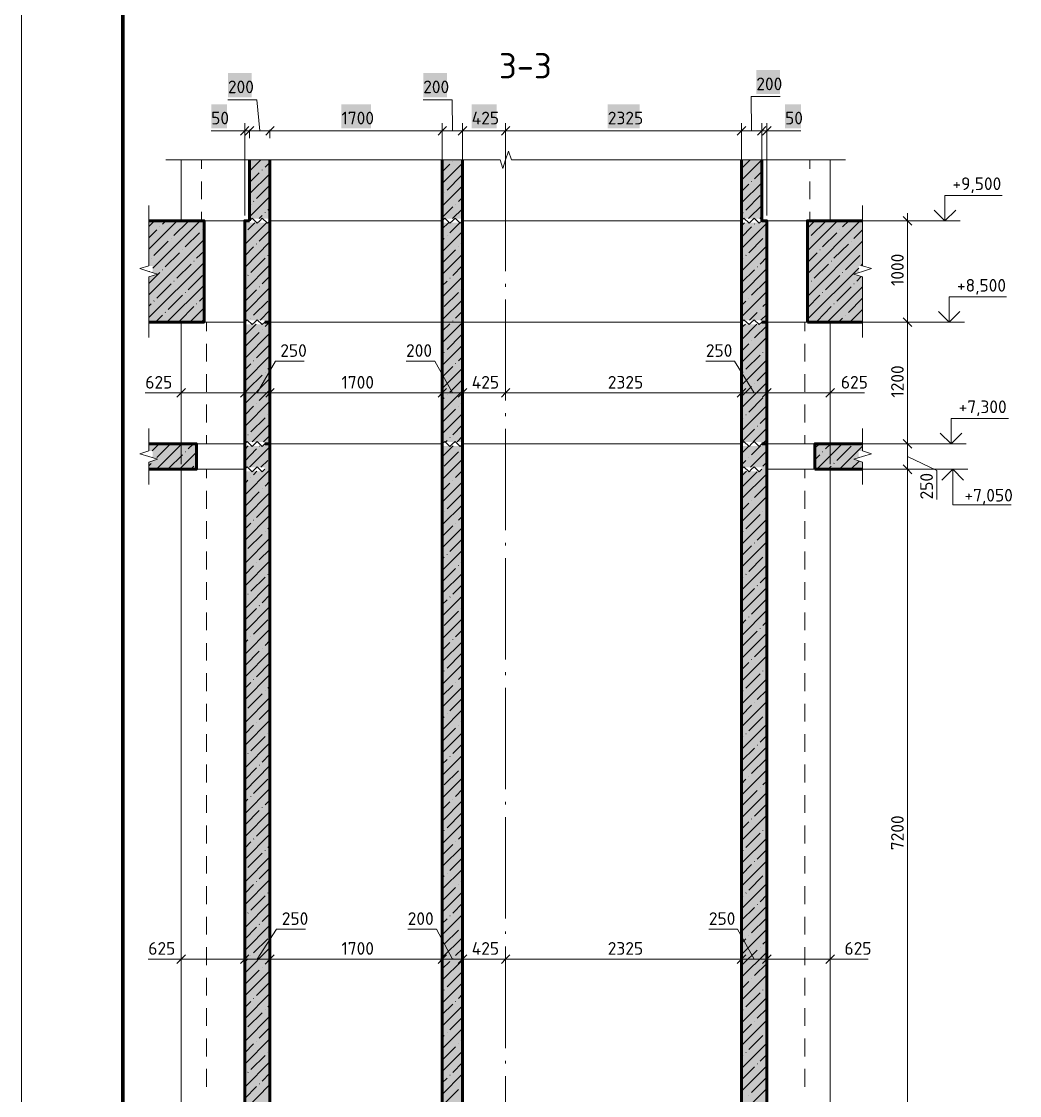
# Model space of a CAD drawing. Header units: millimetres. Extents: x -7003 to 53088, y -45042 to 39047.
# Drawn here: x -7003 to 12682, y -25568 to -4392 of the extents above; entities that cross this region are included whole.
import ezdxf

# ---------------------------------------------------------------- set-up
doc = ezdxf.new("R2010")
doc.units = ezdxf.units.MM
doc.styles.add('PDF ISOCPEUR', font='isocpeur.ttf')

msp = doc.modelspace()

# ---------------------------------------------------------------- hatches: boundary and pattern name
at = {"true_color": 0xffffff, "transparency": 33554559}
h = msp.add_hatch(color=7, dxfattribs=at)
h.paths.add_polyline_path([(-4476, -9423), (-4493, -9427), (-4493, -10321), (-3401, -10321), (-3401, -8323), (-4493, -8323), (-4493, -9212), (-4412, -9212), (-4412, -9322), (-4476, -9322), (-4412, -9343), (-4395, -9347), (-4319, -9372), (-4395, -9398), (-4412, -9402)])
h.paths.add_polyline_path([(7596, -10282), (7596, -10321), (7698, -10321), (7698, -8323), (7596, -8323), (7596, -8361), (7198, -8361), (7198, -10282)])
h.paths.add_polyline_path([(9509, -9212), (9585, -9212), (9585, -8323), (8498, -8323), (8498, -10321), (9585, -10321), (9585, -9427), (9509, -9402), (9492, -9398), (9429, -9377), (9412, -9372), (9429, -9368), (9492, -9347), (9509, -9343), (9573, -9322), (9509, -9322)])
h.paths.add_polyline_path([(-2101, -10321), (-2101, -8361), (-2503, -8361), (-2503, -8323), (-2601, -8323), (-2601, -10282), (-2203, -10282), (-2203, -10321)])
for points in [[(-2203, -12682), (-2203, -12721), (-2101, -12721), (-2101, -10321), (-2203, -10321), (-2203, -10363), (-2601, -10363), (-2601, -12682)], [(7596, -12682), (7596, -12721), (7698, -12721), (7698, -10321), (7596, -10321), (7596, -10363), (7198, -10363), (7198, -12682)], [(-2203, -27582), (-2203, -27620), (-2101, -27620), (-2101, -13220), (-2203, -13220), (-2203, -13262), (-2601, -13262), (-2601, -27582)], [(7596, -27582), (7596, -27620), (7698, -27620), (7698, -13220), (7596, -13220), (7596, -13262), (7198, -13262), (7198, -27582)]]:
    msp.add_hatch(color=7, dxfattribs=at).paths.add_polyline_path(points)
h = msp.add_hatch(color=7, dxfattribs=at)
h.paths.add_polyline_path([(-4476, -13072), (-4493, -13076), (-4493, -13220), (-3553, -13220), (-3553, -12721), (-4493, -12721), (-4493, -12860), (-4412, -12860), (-4412, -12970), (-4476, -12970), (-4412, -12991), (-4395, -12996), (-4319, -13021), (-4395, -13046), (-4412, -13051)])
h.paths.add_polyline_path([(9509, -12860), (9585, -12860), (9585, -12721), (8646, -12721), (8646, -13220), (9585, -13220), (9585, -13076), (9509, -13051), (9492, -13046), (9429, -13025), (9412, -13021), (9429, -13017), (9492, -12996), (9509, -12991), (9573, -12970), (9509, -12970)])
h.paths.add_polyline_path([(7596, -13182), (7596, -13220), (7698, -13220), (7698, -12721), (7596, -12721), (7596, -12763), (7198, -12763), (7198, -13182)])
h.paths.add_polyline_path([(-2203, -13182), (-2203, -13220), (-2101, -13220), (-2101, -12721), (-2203, -12721), (-2203, -12763), (-2601, -12763), (-2601, -13182)])

# ---------------------------------------------------------------- linework, layer by layer
at = {"color": 7, "lineweight": 20}
msp.add_lwpolyline([(-7003, -45042), (-7003, 39046)], dxfattribs=at)
at = {"color": 7, "lineweight": 80}
msp.add_lwpolyline([(51890, 38550), (51890, -44539), (-5002, -44539), (-5002, 38550)], close=True, dxfattribs=at)
at = {"color": 7, "lineweight": 18}
for points in [[(7389, -5870), (7398, -6548)], [(7961, -5870), (7389, -5870)], [(-2931, -5934), (-2363, -5934)], [(-2363, -5934), (-2304, -6548)], [(921, -5934), (1493, -5934)], [(1493, -5934), (1497, -6548)], [(-3261, -6548), (-2850, -6548)], [(-2850, -6548), (-2554, -6548)], [(-2753, -6548), (-2503, -6548)], [(-2600, -8220), (-2600, -6548), (-2600, -6400)], [(-2503, -6548), (-2503, -6526)], [(-2503, -6696), (-2503, -6548), (-2101, -6548)], [(-2101, -6548), (-2101, -6526)], [(-2101, -6696), (-2101, -6548), (1298, -6548)], [(1298, -6400), (1298, -6548), (1696, -6548)], [(1298, -6548), (1298, -7348)], [(1696, -6400), (1696, -6548), (2547, -6548)], [(1696, -6548), (1696, -7187)], [(2547, -6400), (2547, -6548), (7198, -6548)], [(2547, -6548), (2547, -7602)], [(7199, -6400), (7199, -6548), (7597, -6548)], [(7199, -6548), (7199, -7475)], [(7597, -6400), (7597, -6548), (7846, -6548)], [(7597, -6548), (7597, -7280)], [(7961, -6548), (7647, -6548)], [(7698, -8220), (7698, -6548), (7698, -6400)], [(8371, -6548), (7961, -6548)], [(-3853, -7119), (-3853, -8321)], [(-3451, -7119), (-3451, -7297)], [(8549, -7297), (8549, -7119)], [(8947, -8321), (8947, -7119)], [(-3451, -7547), (-3451, -7894)], [(8549, -7894), (8549, -7547)], [(-3451, -8148), (-3451, -8321)], [(8549, -8321), (8549, -8148)], [(10475, -8169), (10475, -10319)], [(10039, -8321), (10475, -8321), (10623, -8321)], [(-3853, -10319), (-3853, -12719)], [(-3354, -10319), (-3354, -10497)], [(1298, -10319), (-2101, -10319)], [(-2101, -10319), (1298, -10319)], [(7198, -10319), (1696, -10319), (1298, -10319)], [(7199, -10319), (1696, -10319)], [(8447, -10497), (8447, -10319)], [(8947, -12719), (8947, -10319)], [(10475, -10319), (10039, -10319)], [(10623, -10319), (10475, -10319), (10475, -12719)], [(-3354, -10747), (-3354, -11094)], [(8447, -11094), (8447, -10747)], [(-1995, -11090), (-2351, -11716)], [(-1428, -11090), (-1995, -11090)], [(583, -11090), (1150, -11090)], [(1150, -11090), (1497, -11716)], [(6496, -11090), (7063, -11090)], [(7063, -11090), (7448, -11716)], [(-3354, -11344), (-3354, -11695)], [(8447, -11695), (8447, -11344)], [(-3853, -13121), (-3853, -11716), (-3853, -11564)], [(-2600, -11564), (-2600, -11716), (-2101, -11716)], [(-2101, -11564), (-2101, -11716), (1298, -11716)], [(1298, -11564), (1298, -11716), (1696, -11716)], [(1696, -11564), (1696, -11716), (2547, -11716)], [(7199, -11564), (7199, -11716), (7698, -11716)], [(7698, -11564), (7698, -11716), (9095, -11716)], [(8947, -13121), (8947, -11716), (8947, -11564)], [(-4560, -11716), (-3993, -11716)], [(-4002, -11716), (-2601, -11716)], [(-3993, -11716), (-3227, -11716)], [(-2600, -11716), (-2600, -13121)], [(-2101, -11716), (-2101, -13121)], [(1298, -11716), (1298, -12622)], [(1696, -11716), (1696, -12622)], [(2547, -11716), (2547, -11695)], [(2547, -11864), (2547, -11716), (7198, -11716)], [(7199, -11716), (7199, -13121)], [(7698, -11716), (7698, -13121)], [(9061, -11716), (8320, -11716)], [(9628, -11716), (9061, -11716)], [(-3354, -11945), (-3354, -12296)], [(8447, -12296), (8447, -11945)], [(-3354, -12546), (-3354, -12719)], [(8447, -12719), (8447, -12546)], [(10475, -12719), (10039, -12719)], [(10623, -12719), (10475, -12719), (10475, -13219)], [(11051, -13244), (10475, -12969)], [(-3853, -13219), (-3853, -27618)], [(-3354, -13219), (-3354, -13396)], [(8447, -13396), (8447, -13219)], [(8947, -27619), (8947, -13219)], [(10475, -13219), (10039, -13219)], [(10623, -13219), (10475, -13219), (10475, -27618)], [(11051, -13816), (11051, -13244)], [(-3354, -13646), (-3354, -13998)], [(8447, -13998), (8447, -13646)], [(-3354, -14247), (-3354, -14594)], [(8447, -14594), (8447, -14247)], [(-3354, -14844), (-3354, -15195)], [(8447, -15195), (8447, -14844)], [(-3354, -15445), (-3354, -15797)], [(8447, -15797), (8447, -15445)], [(-3354, -16046), (-3354, -16393)], [(8447, -16393), (8447, -16046)], [(-3354, -16647), (-3354, -16994)], [(8447, -16994), (8447, -16647)], [(-3354, -17244), (-3354, -17596)], [(8447, -17596), (8447, -17244)], [(-3354, -17845), (-3354, -18197)], [(8447, -18197), (8447, -17845)], [(-3354, -18446), (-3354, -18793)], [(8447, -18793), (8447, -18446)], [(-3354, -19043), (-3354, -19394)], [(8447, -19394), (8447, -19043)], [(-3354, -19644), (-3354, -19996)], [(8447, -19996), (8447, -19644)], [(-3354, -20245), (-3354, -20597)], [(8447, -20597), (8447, -20245)], [(-3354, -20846), (-3354, -21193)], [(8447, -21193), (8447, -20846)], [(-3354, -21443), (-3354, -21795)], [(8447, -21795), (8447, -21443)], [(-3354, -22044), (-3354, -22396)], [(8447, -22396), (8447, -22044)], [(-1970, -22290), (-2351, -22878)], [(-1398, -22290), (-1970, -22290)], [(617, -22290), (1184, -22290)], [(1184, -22290), (1497, -22878)], [(6555, -22290), (7122, -22290)], [(7122, -22290), (7448, -22878)], [(-3354, -22645), (-3354, -22997)], [(8447, -22997), (8447, -22645)], [(-2600, -22726), (-2600, -22878), (-4002, -22878)], [(-3853, -22895), (-3853, -22878), (-3853, -22726)], [(-2101, -22726), (-2101, -22878), (-2600, -22878)], [(1298, -22726), (1298, -22878), (-2101, -22878)], [(1696, -22726), (1696, -22878), (1298, -22878)], [(2547, -22726), (2547, -22878), (1696, -22878)], [(7199, -22726), (7199, -22878), (2547, -22878)], [(7698, -22726), (7698, -22878), (7199, -22878)], [(8947, -22895), (8947, -22878), (8947, -22726)], [(-4501, -22878), (-3934, -22878)], [(-3934, -22878), (-3227, -22878)], [(-2600, -22878), (-2600, -22895)], [(-2101, -22878), (-2101, -22895)], [(1298, -22878), (1298, -22895)], [(1696, -22878), (1696, -22895)], [(2547, -22878), (2547, -22895)], [(7199, -22878), (7199, -22895)], [(9095, -22878), (7698, -22878)], [(7698, -22878), (7698, -22895)], [(9129, -22878), (8320, -22878)], [(9696, -22878), (9129, -22878)], [(-3354, -23246), (-3354, -23594)], [(8447, -23594), (8447, -23246)], [(-3354, -23843), (-3354, -24195)], [(8447, -24195), (8447, -23843)], [(-3354, -24444), (-3354, -24796)], [(8447, -24796), (8447, -24444)], [(-3354, -25045), (-3354, -25397)], [(8447, -25397), (8447, -25045)]]:
    msp.add_lwpolyline(points, dxfattribs=at)
at = {"color": 7, "lineweight": 30}
for points in [[(-2516, -6463), (-2600, -6548), (-2685, -6632)], [(-2418, -6463), (-2503, -6548), (-2588, -6632)], [(-2016, -6463), (-2101, -6548), (-2186, -6632)], [(1383, -6463), (1298, -6548), (1213, -6632)], [(1781, -6463), (1696, -6548), (1611, -6632)], [(2631, -6463), (2547, -6548), (2462, -6632)], [(7283, -6463), (7199, -6548), (7114, -6632)], [(7681, -6463), (7597, -6548), (7512, -6632)], [(7783, -6463), (7698, -6548), (7614, -6632)], [(10560, -8406), (10475, -8321), (10390, -8237)], [(10560, -10404), (10475, -10319), (10390, -10235)], [(-3769, -11631), (-3853, -11716), (-3938, -11801)], [(-2516, -11631), (-2600, -11716), (-2685, -11801)], [(-2016, -11631), (-2101, -11716), (-2186, -11801)], [(1383, -11631), (1298, -11716), (1213, -11801)], [(1781, -11631), (1696, -11716), (1611, -11801)], [(2631, -11631), (2547, -11716), (2462, -11801)], [(7283, -11631), (7199, -11716), (7114, -11801)], [(7783, -11631), (7698, -11716), (7614, -11801)], [(9032, -11631), (8947, -11716), (8862, -11801)], [(10560, -12804), (10475, -12719), (10390, -12635)], [(10560, -13308), (10475, -13219), (10390, -13134)], [(-3938, -22963), (-3853, -22878), (-3769, -22794)], [(-2685, -22963), (-2600, -22878), (-2516, -22794)], [(-2186, -22963), (-2101, -22878), (-2016, -22794)], [(1213, -22963), (1298, -22878), (1383, -22794)], [(1611, -22963), (1696, -22878), (1781, -22794)], [(2462, -22963), (2547, -22878), (2631, -22794)], [(7114, -22963), (7199, -22878), (7283, -22794)], [(7614, -22963), (7698, -22878), (7783, -22794)], [(8862, -22963), (8947, -22878), (9032, -22794)]]:
    msp.add_lwpolyline(points, dxfattribs=at)
at = {"color": 7, "lineweight": 9}
for points in [[(2602, -6946), (2547, -7119)], [(2602, -6946), (2661, -7119), (8947, -7119)], [(-4154, -7119), (-3853, -7119), (2436, -7119)], [(-2503, -7343), (-2279, -7119)], [(-2198, -7267), (-2101, -7170)], [(1298, -7136), (1311, -7119)], [(1298, -7585), (1696, -7183)], [(1505, -7153), (1505, -7153)], [(2437, -7119), (2492, -7293)], [(2492, -7293), (2547, -7119)], [(2547, -7623), (2547, -7123)], [(7199, -7521), (7597, -7123)], [(7228, -7267), (7372, -7119)], [(8947, -7119), (9247, -7119)], [(-2503, -7568), (-2313, -7377)], [(-2503, -7792), (-2101, -7394)], [(-2258, -7322), (-2253, -7318)], [(1298, -7360), (1446, -7208)], [(7453, -7492), (7597, -7348)], [(-2368, -7885), (-2101, -7619)], [(1391, -7716), (1671, -7437)], [(2547, -9316), (2547, -7623)], [(7199, -7970), (7597, -7572)], [(7199, -7746), (7343, -7602)], [(7398, -7547), (7398, -7542)], [(1298, -8033), (1696, -7636)], [(1336, -7771), (1336, -7771)], [(7283, -8110), (7567, -7826)], [(11211, -7822), (12342, -7822)], [(11423, -8110), (11211, -8321), (11211, -7822)], [(-4493, -8321), (-4493, -8021)], [(-2503, -8241), (-2101, -7843)], [(-2503, -8016), (-2482, -7995)], [(-2427, -7940), (-2423, -7936)], [(1560, -7995), (1560, -7995)], [(1615, -7940), (1696, -7860)], [(7334, -8279), (7597, -8021)], [(9586, -8321), (9586, -8021)], [(-2317, -8279), (-2258, -8220)], [(-2198, -8165), (-2198, -8160)], [(-2143, -8110), (-2101, -8067)], [(1298, -8258), (1505, -8050)], [(1501, -8279), (1696, -8084)], [(7228, -8165), (7233, -8160)], [(7563, -8279), (7597, -8245)], [(11211, -8321), (11000, -8110)], [(-4666, -9265), (-4493, -9210), (-4493, -8321)], [(-4493, -8436), (-4378, -8321)], [(-4493, -8884), (-3930, -8321)], [(-4412, -9257), (-3481, -8321)], [(-4277, -8444), (-4272, -8444)], [(-4222, -8389), (-4154, -8321)], [(-3997, -8613), (-3714, -8334)], [(-3401, -8321), (-2601, -8321)], [(-2600, -8342), (-2584, -8321)], [(-2600, -8791), (-2173, -8359)], [(-2537, -8499), (-2397, -8359)], [(-2503, -8321), (-2452, -8270)], [(-2253, -8270), (-2304, -8321), (-2351, -8372), (-2452, -8270)], [(-2101, -8321), (-2152, -8372), (-2253, -8270)], [(1298, -8321), (1349, -8270)], [(1298, -8482), (1421, -8359)], [(1548, -8270), (1497, -8321), (1446, -8372), (1349, -8270)], [(1446, -8558), (1645, -8359)], [(1696, -8321), (1649, -8372), (1548, -8270)], [(7199, -8321), (7245, -8270)], [(7199, -8419), (7258, -8359)], [(7199, -8867), (7698, -8368)], [(7199, -8643), (7398, -8444)], [(7448, -8270), (7398, -8321), (7347, -8372), (7245, -8270)], [(7597, -8321), (7546, -8372), (7448, -8270)], [(7453, -8389), (7457, -8385)], [(8498, -8321), (7698, -8321)], [(8498, -8465), (8642, -8321)], [(8498, -8914), (9091, -8321)], [(8498, -9367), (9539, -8321)], [(8574, -8613), (8858, -8334)], [(8921, -8321), (9159, -8321)], [(9159, -8321), (11211, -8321)], [(9192, -8444), (9315, -8321)], [(9586, -9320), (9760, -9265), (9586, -9210), (9586, -8321)], [(10911, -8321), (11512, -8321)], [(-4493, -8660), (-4332, -8499)], [(-4052, -8668), (-4048, -8668)], [(-3773, -8838), (-3489, -8558)], [(-3434, -8499), (-3434, -8499)], [(-2592, -8558), (-2592, -8554)], [(-2313, -8723), (-2101, -8516)], [(1298, -8931), (1696, -8533)], [(1298, -8706), (1336, -8668)], [(1391, -8613), (1395, -8609)], [(7343, -8952), (7622, -8668)], [(7677, -8613), (7681, -8609)], [(8519, -8668), (8524, -8668)], [(8799, -8838), (9082, -8558)], [(9137, -8499), (9137, -8499)], [(9417, -8668), (9586, -8499)], [(-4493, -9782), (-3401, -8694)], [(-4391, -9007), (-4107, -8723)], [(-3828, -8893), (-3824, -8893)], [(-2600, -9240), (-2101, -8740)], [(-2600, -9015), (-2427, -8838)], [(-2368, -8783), (-2368, -8778)], [(1298, -9155), (1560, -8893)], [(1615, -8838), (1620, -8833)], [(1671, -8783), (1696, -8757)], [(7199, -9316), (7698, -8817)], [(8498, -9815), (9586, -8723)], [(8744, -8893), (8748, -8893)], [(9023, -9062), (9307, -8783)], [(9362, -8723), (9362, -8723)], [(-4446, -9062), (-4442, -9058)], [(-4167, -9231), (-3883, -8952)], [(-3549, -9062), (-3401, -8918)], [(-2482, -9341), (-2198, -9062)], [(-2143, -9007), (-2143, -9003)], [(1298, -9379), (1696, -8982)], [(7199, -9092), (7228, -9062)], [(7283, -9007), (7288, -9003)], [(7567, -9176), (7698, -9041)], [(8498, -9142), (8689, -8952)], [(9247, -9286), (9531, -9007)], [(-4666, -9265), (-4493, -9320)], [(-4493, -10230), (-3401, -9142)], [(-4222, -9286), (-4217, -9286)], [(-3938, -9456), (-3659, -9176)], [(-3604, -9117), (-3599, -9117)], [(-2600, -9688), (-2101, -9189)], [(1505, -9401), (1696, -9206)], [(7199, -9769), (7698, -9265)], [(7199, -9540), (7453, -9286)], [(7508, -9231), (7512, -9227)], [(8498, -10264), (9510, -9253)], [(8629, -9456), (8913, -9176)], [(8968, -9117), (8972, -9117)], [(9552, -9210), (9586, -9172)], [(-4319, -9375), (-4493, -9320)], [(-4493, -9557), (-4277, -9341)], [(-4493, -9430), (-4319, -9375)], [(-4493, -10620), (-4493, -10319), (-4493, -9430)], [(-4484, -9324), (-4480, -9320)], [(-3997, -9511), (-3993, -9511)], [(-3714, -9680), (-3434, -9401)], [(-2600, -9464), (-2592, -9456)], [(-2537, -9401), (-2533, -9396)], [(-2258, -9566), (-2101, -9413)], [(1298, -9828), (1696, -9430)], [(1298, -9604), (1391, -9511)], [(1446, -9456), (1450, -9451)], [(7398, -9790), (7677, -9511)], [(8574, -9511), (8579, -9511)], [(8858, -9680), (9137, -9401)], [(9192, -9341), (9197, -9341)], [(9586, -9430), (9412, -9375), (9586, -9320)], [(9472, -9511), (9561, -9422)], [(9586, -10620), (9586, -10319), (9586, -9430)], [(-4332, -9849), (-4052, -9566)], [(-4133, -10319), (-3401, -9591)], [(-3773, -9735), (-3769, -9735)], [(-2600, -10137), (-2101, -9638)], [(-2600, -9913), (-2368, -9680)], [(-2313, -9625), (-2308, -9621)], [(1336, -10014), (1615, -9735)], [(1671, -9680), (1675, -9676)], [(2547, -9621), (2547, -9566)], [(7199, -10218), (7698, -9714)], [(8498, -9591), (8519, -9566)], [(8799, -9735), (8803, -9735)], [(8888, -10319), (9586, -9621)], [(9082, -9904), (9362, -9625)], [(9417, -9566), (9421, -9566)], [(-4391, -9904), (-4387, -9900)], [(-4107, -10074), (-3828, -9790)], [(-3489, -9904), (-3401, -9815)], [(-2427, -10184), (-2143, -9904)], [(1298, -10277), (1696, -9879)], [(2547, -11868), (2547, -9871)], [(7199, -9993), (7283, -9904)], [(7343, -9849), (7343, -9845)], [(7622, -10014), (7698, -9938)], [(8498, -10040), (8744, -9790)], [(9307, -10129), (9586, -9849)], [(11296, -9820), (12426, -9820)], [(11508, -10108), (11296, -10319), (11296, -9820)], [(-4493, -10006), (-4446, -9959)], [(-4167, -10129), (-4162, -10124)], [(-3883, -10298), (-3604, -10014)], [(-3684, -10319), (-3401, -10040)], [(-3549, -9959), (-3544, -9959)], [(-2296, -10281), (-2101, -10086)], [(1560, -10239), (1696, -10103)], [(7355, -10281), (7508, -10129)], [(7567, -10074), (7567, -10069)], [(8689, -10298), (8968, -10014)], [(9023, -9959), (9027, -9959)], [(9336, -10319), (9586, -10069)], [(11296, -10319), (11084, -10108)], [(-4357, -10319), (-4222, -10184)], [(-3460, -10319), (-3401, -10264)], [(-3401, -10319), (-2601, -10319)], [(-2600, -10319), (-2554, -10273)], [(-2600, -10586), (-2376, -10362)], [(-2351, -10273), (-2402, -10319), (-2452, -10370), (-2554, -10273)], [(-2482, -10239), (-2478, -10239)], [(-2203, -10319), (-2253, -10370), (-2351, -10273)], [(-2198, -10408), (-2114, -10319)], [(-2114, -10319), (-2101, -10311)], [(1298, -10726), (1696, -10328)], [(1298, -10501), (1446, -10353)], [(1505, -10298), (1505, -10294)], [(7199, -10319), (7245, -10273)], [(7199, -10666), (7499, -10362)], [(7228, -10408), (7275, -10362)], [(7448, -10273), (7398, -10319), (7347, -10370), (7245, -10273)], [(7597, -10319), (7546, -10370), (7448, -10273)], [(7580, -10281), (7698, -10167)], [(8498, -10319), (7698, -10319)], [(8998, -10319), (9459, -10319)], [(9112, -10319), (9192, -10239)], [(9247, -10184), (9252, -10184)], [(9459, -10319), (11296, -10319)], [(9561, -10319), (9586, -10294)], [(10996, -10319), (11597, -10319)], [(-2600, -11035), (-2101, -10535)], [(-2592, -10802), (-2313, -10522)], [(-2258, -10467), (-2253, -10463)], [(1391, -10857), (1671, -10577)], [(7453, -10632), (7698, -10391)], [(-2368, -11026), (-2101, -10759)], [(1298, -11178), (1696, -10776)], [(7199, -11115), (7698, -10615)], [(7199, -10891), (7343, -10747)], [(7398, -10692), (7398, -10687)], [(-2600, -11483), (-2101, -10984)], [(1336, -10916), (1336, -10912)], [(1615, -11081), (1696, -11001)], [(7283, -11250), (7567, -10971)], [(7622, -10916), (7622, -10912)], [(7677, -10857), (7698, -10840)], [(-2600, -11259), (-2482, -11140)], [(-2427, -11081), (-2423, -11081)], [(-2143, -11250), (-2101, -11208)], [(1298, -11403), (1505, -11195)], [(1560, -11140), (1560, -11136)], [(7199, -11564), (7698, -11064)], [(-2600, -11932), (-2101, -11432)], [(-2537, -11644), (-2258, -11365)], [(-2198, -11305), (-2198, -11305)], [(1298, -11627), (1696, -11225)], [(7228, -11305), (7233, -11305)], [(7508, -11475), (7698, -11289)], [(1446, -11699), (1696, -11449)], [(7199, -12012), (7698, -11513)], [(7199, -11788), (7398, -11589)], [(7453, -11530), (7457, -11530)], [(-2592, -11699), (-2592, -11699)], [(-2313, -11868), (-2101, -11657)], [(1298, -12076), (1696, -11674)], [(1298, -11851), (1336, -11813)], [(1391, -11754), (1395, -11754)], [(7343, -12093), (7622, -11813)], [(7677, -11754), (7681, -11754)], [(-2600, -12381), (-2101, -11881)], [(-2600, -12156), (-2427, -11978)], [(-2368, -11923), (-2368, -11923)], [(1298, -12300), (1560, -12038)], [(1615, -11978), (1620, -11978)], [(1671, -11923), (1696, -11898)], [(7199, -12461), (7698, -11962)], [(-2482, -12486), (-2198, -12207)], [(-2143, -12148), (-2143, -12148)], [(1298, -12525), (1696, -12122)], [(2547, -12173), (2547, -12118)], [(7199, -12237), (7228, -12207)], [(7283, -12148), (7288, -12148)], [(7567, -12317), (7698, -12186)], [(11334, -12220), (12464, -12220)], [(11546, -12508), (11334, -12719), (11334, -12220)], [(-4493, -12719), (-4493, -12419)], [(-2452, -12681), (-2101, -12330)], [(1505, -12541), (1696, -12347)], [(2547, -14421), (2547, -12423)], [(7203, -12681), (7453, -12431)], [(7427, -12681), (7698, -12410)], [(7508, -12372), (7512, -12372)], [(9586, -12719), (9586, -12419)], [(-2600, -12605), (-2592, -12596)], [(-2600, -12719), (-2554, -12673)], [(-2351, -12673), (-2402, -12719), (-2452, -12770), (-2554, -12673)], [(-2537, -12541), (-2533, -12541)], [(-2203, -12719), (-2253, -12770), (-2351, -12673)], [(-2228, -12681), (-2101, -12554)], [(1298, -12719), (1349, -12673)], [(1548, -12673), (1497, -12719), (1446, -12770), (1349, -12673)], [(1366, -12681), (1391, -12656)], [(1446, -12596), (1450, -12596)], [(1696, -12719), (1649, -12770), (1548, -12673)], [(1590, -12681), (1696, -12571)], [(7199, -12719), (7245, -12673)], [(7448, -12673), (7398, -12719), (7347, -12770), (7245, -12673)], [(7597, -12719), (7546, -12770), (7448, -12673)], [(7609, -12719), (7677, -12656)], [(11334, -12719), (11118, -12508)], [(-4666, -12914), (-4493, -12859), (-4493, -12719)], [(-4666, -12914), (-4493, -12969)], [(-4425, -12859), (-4285, -12719)], [(-4340, -13219), (-3837, -12719)], [(-4332, -12990), (-4061, -12719)], [(-3887, -13219), (-3553, -12884)], [(-3773, -12880), (-3769, -12876)], [(-3714, -12821), (-3612, -12719)], [(-3701, -12719), (-2601, -12719)], [(-2600, -12834), (-2533, -12762)], [(-2600, -13058), (-2368, -12821)], [(-2503, -13181), (-2101, -12778)], [(-2313, -12766), (-2308, -12766)], [(1298, -12973), (1510, -12762)], [(1336, -13159), (1615, -12880)], [(1671, -12821), (1675, -12821)], [(7199, -12910), (7347, -12762)], [(7376, -13181), (7698, -12859)], [(7398, -12935), (7571, -12762)], [(7597, -12736), (7609, -12719)], [(8748, -12719), (7698, -12719)], [(8646, -12808), (8735, -12719)], [(8684, -13219), (9184, -12719)], [(8799, -12880), (8803, -12876)], [(8858, -12821), (8960, -12719)], [(9082, -13045), (9362, -12766)], [(9133, -13219), (9586, -12766)], [(9256, -12719), (10936, -12719)], [(9586, -12969), (9760, -12914), (9586, -12859), (9586, -12719)], [(10936, -12719), (11334, -12719)], [(11034, -12719), (11631, -12719)], [(-4319, -13024), (-4493, -12969)], [(-4493, -13079), (-4319, -13024)], [(-4493, -13519), (-4493, -13219), (-4493, -13079)], [(-4493, -13151), (-4446, -13104)], [(-4107, -13214), (-3828, -12935)], [(-2279, -13181), (-2143, -13045)], [(1298, -13422), (1696, -13020)], [(7199, -13134), (7283, -13045)], [(7343, -12990), (7343, -12990)], [(7622, -13159), (7698, -13083)], [(8646, -13032), (8744, -12935)], [(9023, -13104), (9027, -13100)], [(9357, -13219), (9518, -13058)], [(9586, -13079), (9412, -13024), (9586, -12969)], [(9586, -13519), (9586, -13219), (9586, -13079)], [(-3701, -13219), (-2601, -13219)], [(-3663, -13219), (-3604, -13159)], [(-2600, -13219), (-2554, -13172)], [(-2600, -13731), (-2101, -13231)], [(-2600, -13282), (-2584, -13261)], [(-2351, -13172), (-2402, -13219), (-2452, -13269), (-2554, -13172)], [(-2427, -13329), (-2359, -13261)], [(-2203, -13219), (-2253, -13269), (-2351, -13172)], [(1560, -13384), (1696, -13244)], [(7199, -13219), (7245, -13172)], [(7199, -13358), (7296, -13261)], [(7199, -13807), (7698, -13308)], [(7228, -13553), (7508, -13270)], [(7448, -13172), (7398, -13219), (7347, -13269), (7245, -13172)], [(7597, -13219), (7546, -13269), (7448, -13172)], [(8748, -13219), (7698, -13219)], [(8909, -13219), (8968, -13159)], [(9175, -13219), (10839, -13219)], [(9582, -13219), (9586, -13214)], [(10839, -13219), (11364, -13219)], [(11063, -13219), (11664, -13219)], [(11364, -13219), (11152, -13435)], [(11575, -13435), (11364, -13219), (11364, -13921)], [(-2600, -13507), (-2537, -13439)], [(-2482, -13384), (-2478, -13380)], [(-2198, -13553), (-2101, -13456)], [(1298, -13871), (1696, -13468)], [(1298, -13646), (1446, -13494)], [(1505, -13439), (1505, -13439)], [(7453, -13777), (7698, -13532)], [(-2600, -14180), (-2101, -13680)], [(-2592, -13947), (-2313, -13663)], [(-2258, -13608), (-2253, -13604)], [(1391, -14002), (1671, -13722)], [(7199, -14256), (7698, -13756)], [(-2368, -14171), (-2101, -13904)], [(1298, -14319), (1696, -13921)], [(7199, -14031), (7343, -13888)], [(7398, -13832), (7398, -13828)], [(11364, -13921), (12515, -13921)], [(-2600, -14628), (-2101, -14129)], [(1336, -14057), (1336, -14057)], [(1615, -14226), (1696, -14146)], [(7283, -14395), (7567, -14112)], [(7622, -14057), (7622, -14057)], [(7677, -14002), (7698, -13981)], [(-2600, -14404), (-2482, -14281)], [(-2427, -14226), (-2423, -14222)], [(-2143, -14395), (-2101, -14353)], [(1298, -14544), (1505, -14336)], [(1298, -14768), (1696, -14370)], [(1560, -14281), (1560, -14281)], [(7199, -14704), (7698, -14205)], [(-2600, -15077), (-2101, -14577)], [(-2537, -14785), (-2258, -14506)], [(-2198, -14450), (-2198, -14446)], [(1446, -14844), (1696, -14594)], [(7228, -14450), (7233, -14446)], [(7508, -14620), (7698, -14429)], [(-2313, -15009), (-2101, -14802)], [(1298, -15217), (1696, -14819)], [(2547, -14726), (2547, -14671)], [(7199, -15153), (7698, -14654)], [(7199, -14929), (7398, -14730)], [(7453, -14675), (7457, -14671)], [(-2600, -15526), (-2101, -15026)], [(-2592, -14844), (-2592, -14840)], [(1298, -14992), (1336, -14954)], [(1391, -14899), (1395, -14895)], [(2547, -16973), (2547, -14975)], [(7343, -15238), (7622, -14954)], [(7677, -14899), (7681, -14895)], [(-2600, -15301), (-2427, -15124)], [(-2368, -15068), (-2368, -15064)], [(1298, -15441), (1560, -15179)], [(1615, -15124), (1620, -15119)], [(1671, -15068), (1696, -15043)], [(7199, -15602), (7698, -15102)], [(-2482, -15627), (-2198, -15348)], [(-2143, -15293), (-2143, -15289)], [(1298, -15665), (1696, -15267)], [(7199, -15377), (7228, -15348)], [(7283, -15293), (7288, -15289)], [(7567, -15462), (7698, -15327)], [(-2600, -15974), (-2101, -15475)], [(1505, -15686), (1696, -15492)], [(7199, -16051), (7698, -15551)], [(7199, -15826), (7453, -15572)], [(7508, -15517), (7512, -15513)], [(-2600, -15750), (-2592, -15742)], [(-2537, -15686), (-2533, -15682)], [(-2258, -15852), (-2101, -15699)], [(1298, -16114), (1696, -15716)], [(1298, -15890), (1391, -15797)], [(1446, -15742), (1450, -15737)], [(7398, -16076), (7677, -15797)], [(-2600, -16423), (-2101, -15924)], [(-2600, -16199), (-2368, -15966)], [(-2313, -15911), (-2308, -15907)], [(1336, -16300), (1615, -16021)], [(1671, -15966), (1675, -15962)], [(7199, -16503), (7698, -16000)], [(-2427, -16470), (-2143, -16190)], [(1298, -16563), (1696, -16165)], [(7199, -16279), (7283, -16190)], [(7343, -16135), (7343, -16131)], [(7622, -16300), (7698, -16224)], [(-2600, -16872), (-2101, -16372)], [(1560, -16525), (1696, -16389)], [(7199, -16952), (7698, -16453)], [(7228, -16694), (7508, -16415)], [(7567, -16360), (7567, -16355)], [(-2600, -16647), (-2537, -16584)], [(-2482, -16525), (-2478, -16525)], [(-2198, -16694), (-2101, -16597)], [(1298, -17011), (1696, -16614)], [(1298, -16787), (1446, -16639)], [(1505, -16584), (1505, -16580)], [(7453, -16918), (7698, -16677)], [(-2600, -17320), (-2101, -16821)], [(-2592, -17088), (-2313, -16808)], [(-2258, -16749), (-2253, -16749)], [(1391, -17143), (1671, -16863)], [(7199, -17401), (7698, -16901)], [(-2368, -17312), (-2101, -17045)], [(1298, -17464), (1696, -17062)], [(7199, -17176), (7343, -17033)], [(7398, -16978), (7398, -16973)], [(7677, -17143), (7698, -17126)], [(-2600, -17769), (-2101, -17270)], [(1336, -17202), (1336, -17198)], [(1615, -17367), (1696, -17287)], [(2547, -17278), (2547, -17223)], [(7199, -17849), (7698, -17350)], [(7283, -17536), (7567, -17257)], [(7622, -17202), (7622, -17198)], [(-2600, -17545), (-2482, -17426)], [(-2427, -17367), (-2423, -17367)], [(-2143, -17536), (-2101, -17494)], [(1298, -17689), (1505, -17481)], [(1298, -17913), (1696, -17511)], [(1560, -17426), (1560, -17422)], [(2547, -19526), (2547, -17528)], [(7508, -17761), (7698, -17574)], [(-2600, -18218), (-2101, -17718)], [(-2537, -17930), (-2258, -17651)], [(-2198, -17591), (-2198, -17591)], [(1446, -17985), (1696, -17735)], [(7228, -17591), (7233, -17591)], [(-2592, -17985), (-2592, -17985)], [(-2313, -18154), (-2101, -17943)], [(1298, -18362), (1696, -17960)], [(7199, -18298), (7698, -17799)], [(7199, -18074), (7398, -17875)], [(7453, -17816), (7457, -17816)], [(-2600, -18666), (-2101, -18167)], [(-2368, -18209), (-2368, -18209)], [(1298, -18137), (1336, -18099)], [(1391, -18040), (1395, -18040)], [(1671, -18209), (1696, -18184)], [(7343, -18379), (7622, -18099)], [(7677, -18040), (7681, -18040)], [(-2600, -18442), (-2427, -18264)], [(1298, -18586), (1560, -18324)], [(1298, -18810), (1696, -18408)], [(1615, -18264), (1620, -18264)], [(7199, -18747), (7698, -18247)], [(-2600, -19115), (-2101, -18616)], [(-2482, -18772), (-2198, -18493)], [(-2143, -18434), (-2143, -18434)], [(1505, -18827), (1696, -18633)], [(7199, -18523), (7228, -18493)], [(7283, -18434), (7288, -18434)], [(7567, -18603), (7698, -18472)], [(-2537, -18827), (-2533, -18827)], [(-2258, -18997), (-2101, -18840)], [(7199, -19196), (7698, -18696)], [(7199, -18971), (7453, -18717)], [(7508, -18658), (7512, -18658)], [(-2600, -18891), (-2592, -18882)], [(-2313, -19052), (-2308, -19052)], [(1298, -19259), (1696, -18857)], [(1298, -19035), (1391, -18942)], [(1446, -18882), (1450, -18882)], [(7398, -19221), (7677, -18942)], [(-2600, -19568), (-2101, -19064)], [(-2600, -19344), (-2368, -19107)], [(1336, -19445), (1615, -19166)], [(1671, -19107), (1675, -19107)], [(7199, -19644), (7698, -19145)], [(-2427, -19615), (-2143, -19331)], [(1298, -19708), (1696, -19306)], [(7199, -19420), (7283, -19331)], [(7343, -19276), (7343, -19276)], [(7622, -19445), (7698, -19369)], [(-2600, -20017), (-2101, -19517)], [(-2482, -19670), (-2478, -19665)], [(1560, -19670), (1696, -19530)], [(7199, -20093), (7698, -19593)], [(7228, -19839), (7508, -19555)], [(7567, -19500), (7567, -19500)], [(-2600, -19792), (-2537, -19725)], [(-2258, -19894), (-2253, -19890)], [(-2198, -19839), (-2101, -19742)], [(1298, -20156), (1696, -19754)], [(1298, -19932), (1446, -19780)], [(1505, -19725), (1505, -19725)], [(2547, -19830), (2547, -19775)], [(7453, -20063), (7698, -19818)], [(-2600, -20465), (-2101, -19966)], [(-2592, -20233), (-2313, -19949)], [(1391, -20288), (1671, -20008)], [(2547, -22078), (2547, -20080)], [(7199, -20542), (7698, -20042)], [(7398, -20118), (7398, -20114)], [(-2368, -20457), (-2101, -20190)], [(1298, -20605), (1696, -20207)], [(7199, -20317), (7343, -20173)], [(7677, -20288), (7698, -20266)], [(-2600, -20914), (-2101, -20415)], [(-2427, -20512), (-2423, -20508)], [(1336, -20343), (1336, -20338)], [(1615, -20512), (1696, -20432)], [(7199, -20990), (7698, -20491)], [(7283, -20681), (7567, -20398)], [(7622, -20343), (7622, -20338)], [(-2600, -20690), (-2482, -20567)], [(-2198, -20736), (-2198, -20732)], [(-2143, -20681), (-2101, -20639)], [(1298, -20829), (1505, -20622)], [(1298, -21054), (1696, -20656)], [(1560, -20567), (1560, -20567)], [(7228, -20736), (7233, -20732)], [(7508, -20906), (7698, -20715)], [(-2600, -21363), (-2101, -20863)], [(-2537, -21071), (-2258, -20791)], [(1446, -21130), (1696, -20880)], [(7199, -21439), (7698, -20940)], [(7453, -20961), (7457, -20956)], [(-2592, -21130), (-2592, -21126)], [(-2313, -21295), (-2101, -21088)], [(1298, -21502), (1696, -21105)], [(7199, -21215), (7398, -21016)], [(-2600, -21811), (-2101, -21312)], [(-2368, -21354), (-2368, -21350)], [(1298, -21278), (1336, -21240)], [(1391, -21185), (1395, -21181)], [(1671, -21354), (1696, -21329)], [(7343, -21519), (7622, -21240)], [(7677, -21185), (7681, -21181)], [(-2600, -21587), (-2427, -21409)], [(-2143, -21579), (-2143, -21574)], [(1298, -21727), (1560, -21464)], [(1298, -21951), (1696, -21553)], [(1615, -21409), (1620, -21405)], [(7199, -21888), (7698, -21388)], [(7283, -21579), (7288, -21574)], [(-2600, -22260), (-2101, -21761)], [(-2482, -21913), (-2198, -21634)], [(1505, -21972), (1696, -21778)], [(7199, -21663), (7228, -21634)], [(7508, -21803), (7512, -21799)], [(7567, -21748), (7698, -21613)], [(-2537, -21972), (-2533, -21968)], [(-2258, -22137), (-2101, -21985)], [(1298, -22400), (1696, -22002)], [(7199, -22336), (7698, -21837)], [(7199, -22112), (7453, -21858)], [(-2600, -22036), (-2592, -22027)], [(-2600, -22709), (-2101, -22209)], [(-2313, -22197), (-2308, -22192)], [(1298, -22176), (1391, -22082)], [(1446, -22027), (1450, -22023)], [(7398, -22362), (7677, -22082)], [(-2600, -22485), (-2368, -22252)], [(1336, -22586), (1615, -22307)], [(1671, -22252), (1675, -22247)], [(2547, -22383), (2547, -22332)], [(7199, -22789), (7698, -22286)], [(7343, -22421), (7343, -22417)], [(-2600, -23158), (-2101, -22658)], [(-2427, -22755), (-2143, -22476)], [(1298, -22849), (1696, -22451)], [(2547, -24635), (2547, -22633)], [(7199, -22565), (7283, -22476)], [(7567, -22645), (7567, -22641)], [(7622, -22586), (7698, -22510)], [(-2600, -22933), (-2537, -22870)], [(-2482, -22810), (-2478, -22810)], [(1505, -22870), (1505, -22865)], [(1560, -22810), (1696, -22675)], [(7199, -23238), (7698, -22739)], [(7228, -22980), (7508, -22700)], [(-2258, -23035), (-2253, -23035)], [(-2198, -22980), (-2101, -22882)], [(1298, -23297), (1696, -22899)], [(1298, -23073), (1446, -22925)], [(7453, -23204), (7698, -22963)], [(-2600, -23606), (-2101, -23107)], [(-2592, -23373), (-2313, -23094)], [(1391, -23428), (1671, -23149)], [(7199, -23687), (7698, -23187)], [(7398, -23263), (7398, -23259)], [(-2368, -23598), (-2101, -23331)], [(1298, -23750), (1696, -23348)], [(1336, -23488), (1336, -23483)], [(7199, -23462), (7343, -23318)], [(7622, -23488), (7622, -23483)], [(7677, -23428), (7698, -23412)], [(-2600, -24055), (-2101, -23555)], [(-2600, -23831), (-2482, -23712)], [(-2427, -23653), (-2423, -23653)], [(1560, -23712), (1560, -23708)], [(1615, -23653), (1696, -23572)], [(7199, -24135), (7698, -23636)], [(7283, -23822), (7567, -23543)], [(-2198, -23877), (-2198, -23877)], [(-2143, -23822), (-2101, -23780)], [(1298, -23974), (1505, -23767)], [(1298, -24199), (1696, -23797)], [(7228, -23877), (7233, -23877)], [(7508, -24046), (7698, -23860)], [(-2600, -24504), (-2101, -24004)], [(-2537, -24216), (-2258, -23936)], [(1446, -24271), (1696, -24021)], [(7199, -24584), (7698, -24085)], [(7453, -24101), (7457, -24101)], [(-2592, -24271), (-2592, -24271)], [(-2313, -24440), (-2101, -24228)], [(1298, -24648), (1696, -24245)], [(1391, -24326), (1395, -24326)], [(7199, -24360), (7398, -24161)], [(7677, -24326), (7681, -24326)], [(-2600, -24952), (-2101, -24453)], [(-2600, -24728), (-2427, -24550)], [(-2368, -24495), (-2368, -24495)], [(1298, -24423), (1336, -24385)], [(1615, -24550), (1620, -24550)], [(1671, -24495), (1696, -24470)], [(7199, -25033), (7698, -24533)], [(7343, -24664), (7622, -24385)], [(-2143, -24719), (-2143, -24719)], [(1298, -24872), (1560, -24609)], [(1298, -25096), (1696, -24694)], [(7283, -24719), (7288, -24719)], [(7567, -24889), (7698, -24758)], [(-2600, -25401), (-2101, -24902)], [(-2482, -25058), (-2198, -24779)], [(1505, -25113), (1696, -24918)], [(2547, -24935), (2547, -24885)], [(7199, -24808), (7228, -24779)], [(7199, -25481), (7698, -24982)], [(7508, -24944), (7512, -24944)], [(-2600, -25177), (-2592, -25168)], [(-2537, -25113), (-2533, -25109)], [(-2258, -25282), (-2101, -25126)], [(1298, -25545), (1696, -25143)], [(1446, -25168), (1450, -25168)], [(2547, -27187), (2547, -25185)], [(7199, -25257), (7453, -25003)], [(-2600, -25854), (-2101, -25350)], [(-2600, -25630), (-2368, -25393)], [(-2313, -25337), (-2308, -25337)], [(1298, -25321), (1391, -25227)], [(1671, -25393), (1675, -25393)], [(7398, -25507), (7677, -25227)], [(1336, -25731), (1615, -25452)], [(7199, -25930), (7698, -25431)], [(7343, -25562), (7343, -25562)]]:
    msp.add_lwpolyline(points, dxfattribs=at)
at = {"color": 7, "lineweight": 60}
for points in [[(-2503, -7119), (-2503, -8321)], [(-2101, -8321), (-2101, -7119)], [(1298, -7119), (1298, -8321)], [(1696, -8321), (1696, -7119)], [(7199, -7119), (7199, -8321)], [(7597, -8321), (7597, -7119)], [(-4493, -10319), (-3401, -10319), (-3401, -8321), (-4493, -8321)], [(-2503, -8321), (-2600, -8321), (-2600, -10319)], [(-2203, -10319), (-2101, -10319), (-2101, -8321)], [(1298, -8321), (1298, -12719)], [(1696, -12719), (1696, -8321)], [(7199, -8321), (7199, -10319)], [(7597, -10319), (7698, -10319), (7698, -8321), (7597, -8321)], [(9586, -8321), (8498, -8321), (8498, -10319)], [(-2600, -10319), (-2600, -12719)], [(-2101, -12719), (-2101, -10319), (-2203, -10319)], [(7199, -10319), (7199, -12719)], [(7698, -12719), (7698, -10319), (7597, -10319)], [(8498, -10319), (9586, -10319)], [(-4493, -13219), (-3553, -13219), (-3553, -12719), (-4493, -12719)], [(-2600, -12719), (-2600, -13219)], [(-2101, -13219), (-2101, -12719), (-2203, -12719)], [(-2203, -12719), (-2101, -12719)], [(1298, -12719), (1298, -27618)], [(1696, -27619), (1696, -12720)], [(7199, -12719), (7199, -13219)], [(7698, -13219), (7698, -12719), (7597, -12719)], [(7597, -12719), (7698, -12719)], [(9586, -12719), (8646, -12719), (8646, -13219)], [(-2600, -13219), (-2600, -27618)], [(-2101, -27619), (-2101, -13219)], [(7199, -13219), (7199, -27618)], [(7698, -27619), (7698, -13219)], [(8646, -13219), (9586, -13219)]]:
    msp.add_lwpolyline(points, dxfattribs=at)
at = {"color": 7, "lineweight": 18}
for points in [[(-2601, -8321), (-3401, -8321)], [(1298, -8321), (-2101, -8321)], [(7198, -8321), (1696, -8321)], [(8498, -8321), (7698, -8321)], [(-3400, -10319), (-2600, -10319)], [(7698, -10319), (8498, -10319)], [(-2601, -12719), (-3553, -12719)], [(1298, -12719), (-2101, -12719)], [(7198, -12719), (1696, -12719)], [(8646, -12719), (7698, -12719)]]:
    msp.add_lwpolyline(points, close=True, dxfattribs=at)
at = {"color": 7, "lineweight": 18, "true_color": 0xffffff, "transparency": 33554559}
for points in [[(-2931, -5885), (-2461, -5885), (-2931, -5411), (-2461, -5411)], [(921, -5885), (1391, -5885), (921, -5411), (1391, -5411)], [(7490, -5825), (7960, -5825), (7490, -5351), (7960, -5351)], [(-692, -6498), (-112, -6498), (-692, -6024), (-112, -6024)], [(1878, -6498), (2369, -6498), (1878, -6024), (2369, -6024)], [(4561, -6498), (5188, -6498), (4561, -6024), (5188, -6024)], [(8057, -6498), (8371, -6498), (8057, -6024), (8371, -6024)]]:
    msp.add_solid(points, dxfattribs=at)
at = {"color": 7, "lineweight": 9, "true_color": 0xffffff, "transparency": 33554559}
msp.add_solid([(-3261, -6498), (-2948, -6498), (-3261, -6024), (-2948, -6024)], dxfattribs=at)
at = {"color": 7, "lineweight": 5, "true_color": 0xffffff, "transparency": 33554559}
for points in [[(-2503, -8280), (-2101, -8280), (-2503, -7121), (-2101, -7121)], [(1298, -8280), (1696, -8280), (1298, -7121), (1696, -7121)], [(7198, -8280), (7596, -8280), (7198, -7121), (7596, -7121)], [(1298, -12682), (1696, -12682), (1298, -8361), (1696, -8361)], [(1298, -27582), (1696, -27582), (1298, -12763), (1696, -12763)]]:
    msp.add_solid(points, dxfattribs=at)

# ---------------------------------------------------------------- texts
at = {"color": 7, "attachment_point": 4, "style": 'PDF ISOCPEUR'}
for s, insert, char_height in [('3-3', (2416, -5265), 497.7), ('200', (7491, -5623), 249.5), ('200', (-2931, -5682), 249.5), ('200', (921, -5682), 249.5), ('50', (-3261, -6296), 249.5), ('1700', (-691, -6296), 249.5), ('425', (1878, -6296), 249.5), ('2325', (4562, -6296), 249.5), ('50', (8058, -6296), 249.5), ('+9,500', (11360, -7620), 249.5), ('+8,500', (11449, -9623), 249.5), ('250', (-1898, -10880), 249.5), ('200', (583, -10880), 249.5), ('250', (6496, -10880), 249.5), ('625', (-4560, -11506), 249.5), ('1700', (-691, -11506), 249.5), ('425', (1878, -11506), 249.5), ('2325', (4562, -11506), 249.5), ('625', (9159, -11506), 249.5), ('+7,300', (11482, -12018), 249.5), ('+7,050', (11597, -13762), 249.5), ('250', (-1868, -22080), 249.5), ('200', (616, -22080), 249.5), ('250', (6555, -22080), 249.5), ('625', (-4501, -22668), 249.5), ('1700', (-692, -22668), 249.5), ('425', (1878, -22668), 249.5), ('2325', (4561, -22668), 249.5), ('625', (9230, -22668), 249.5)]:
    msp.add_mtext(s, dxfattribs=dict(at, insert=insert, char_height=char_height))
at = {"color": 7, "char_height": 249.5, "attachment_point": 4, "rotation": 90, "style": 'PDF ISOCPEUR'}
for s, insert in [('1000', (10274, -9608)), ('1200', (10274, -11809)), ('250', (10849, -13816)), ('7200', (10274, -20732))]:
    msp.add_mtext(s, dxfattribs=dict(at, insert=insert))

doc.saveas('drawing.dxf')
